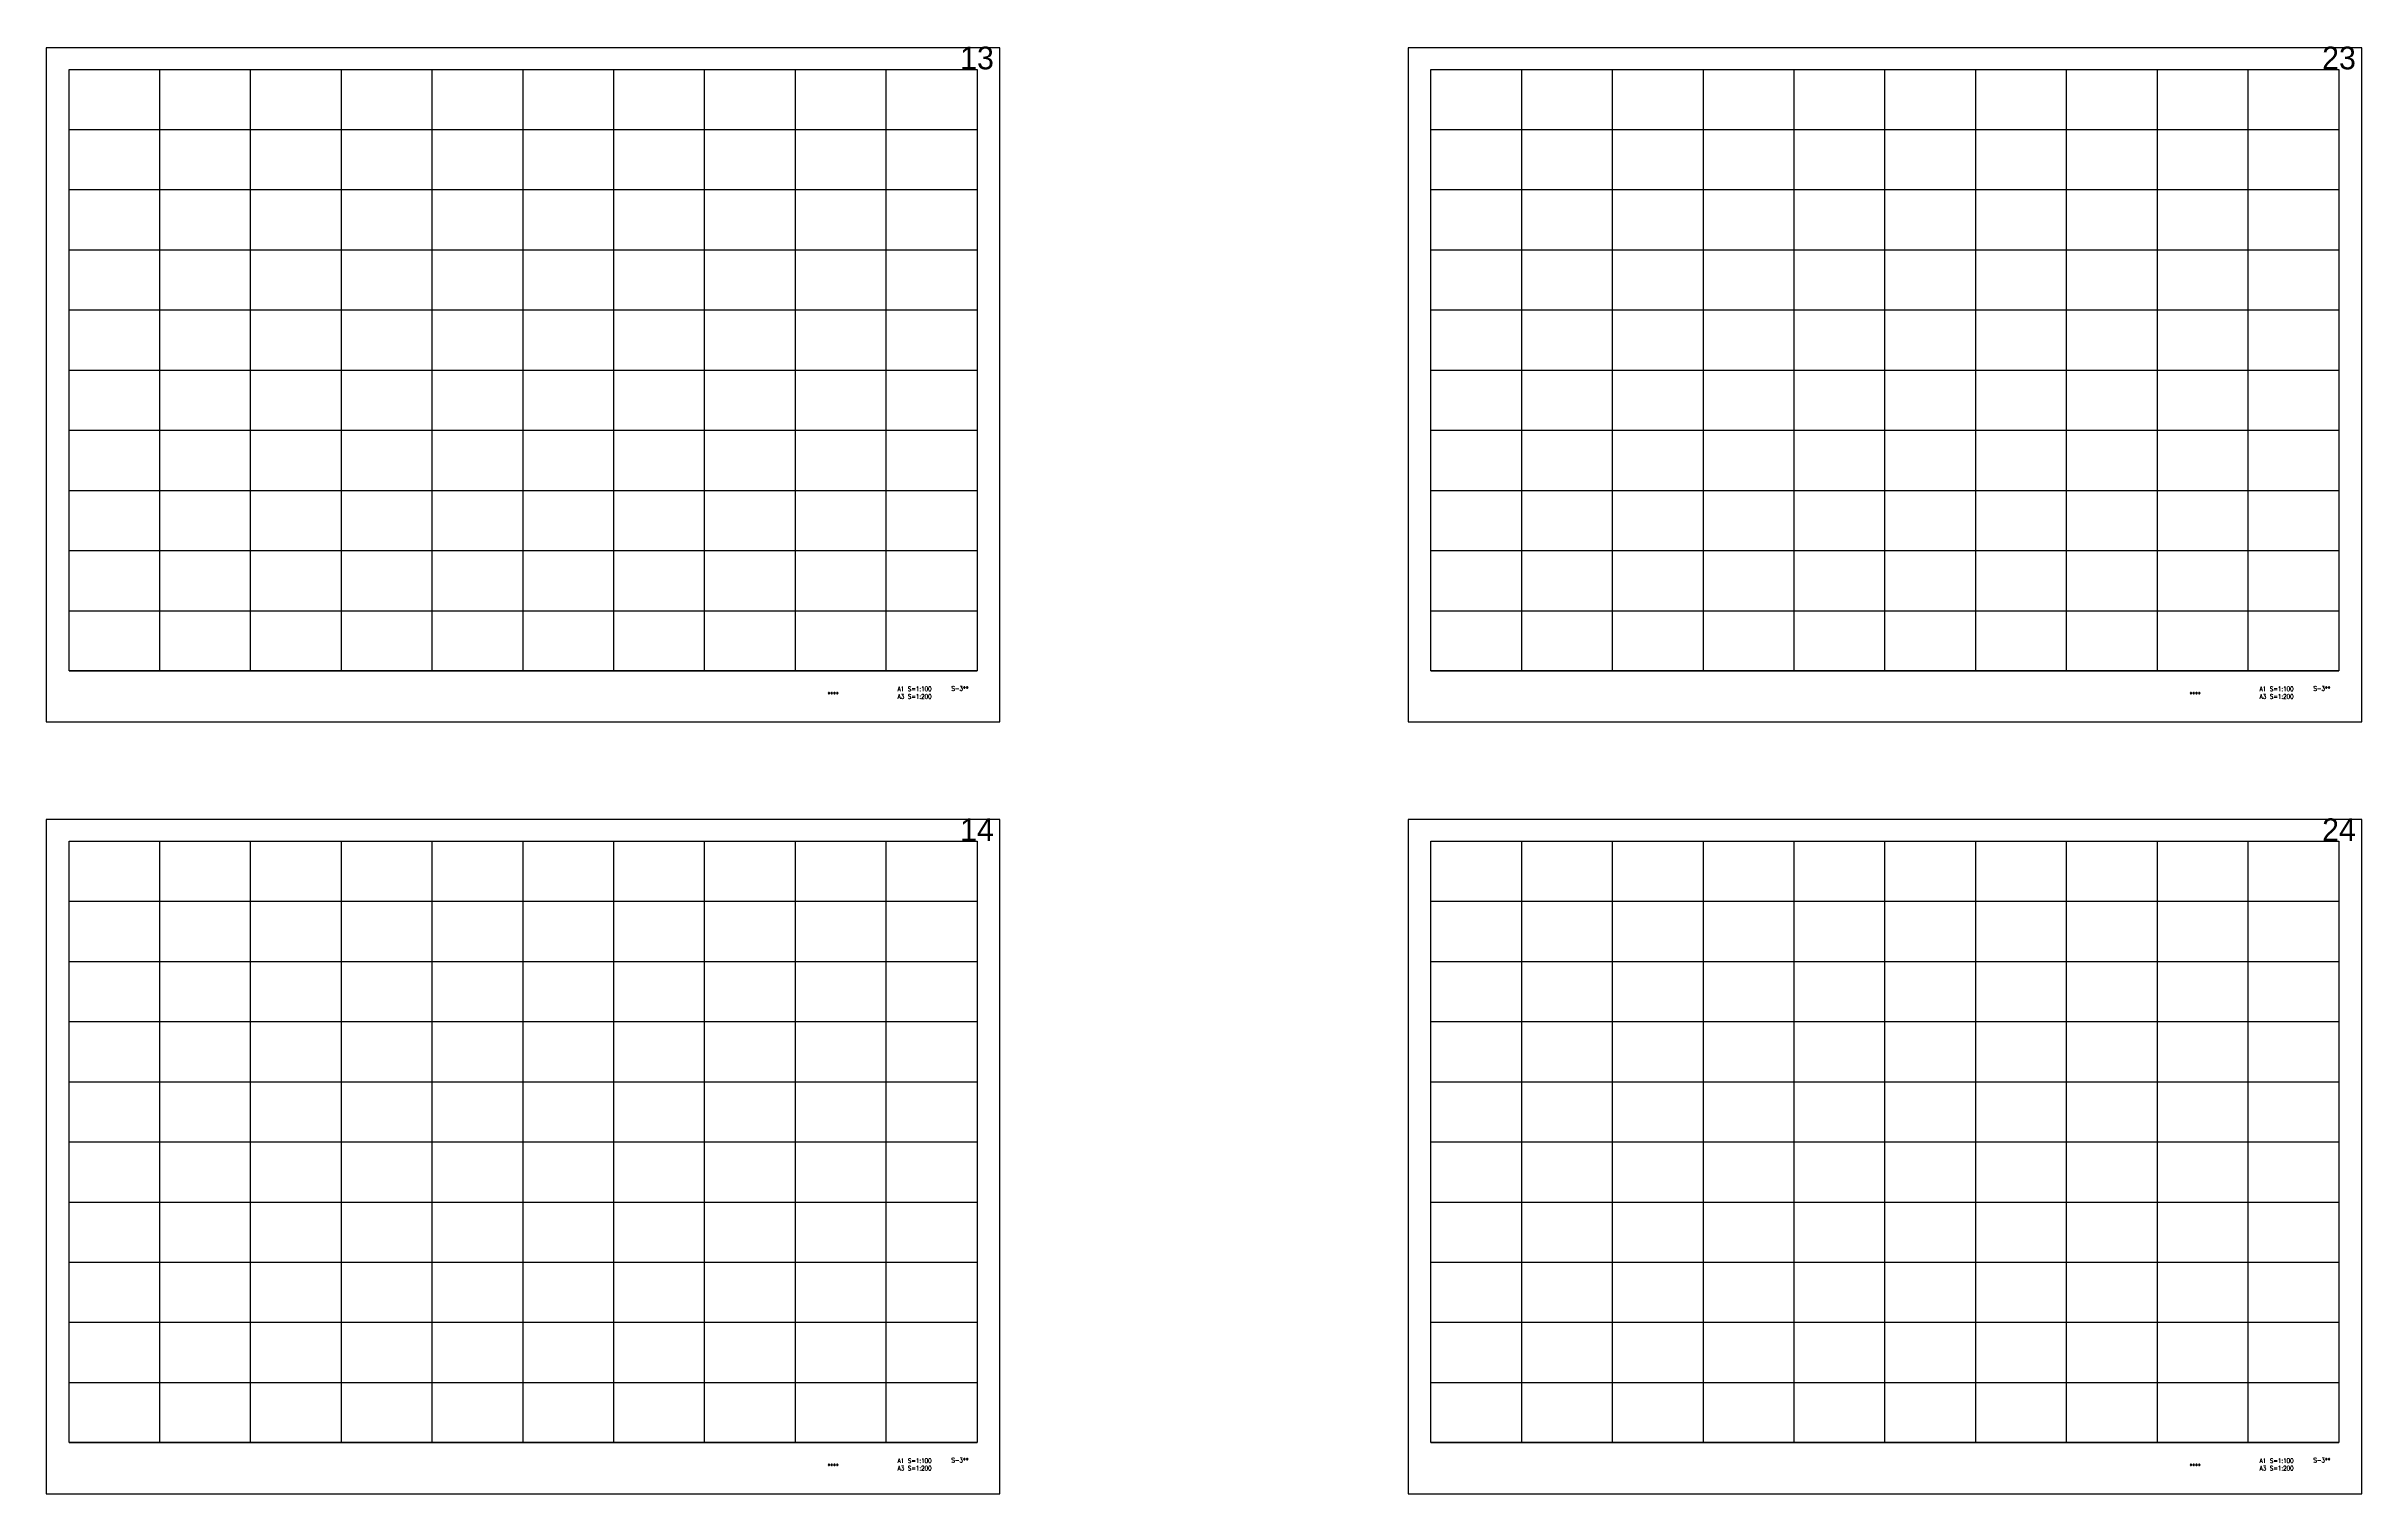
# Model space of a CAD drawing. Extents: x -668440 to 810000, y -1678500 to 210463.
# Drawn here: x 300000 to 810000, y -658500 to -339675 of the extents above; entities that cross this region are included whole.
import ezdxf
from ezdxf.enums import TextEntityAlignment as Align

# ---------------------------------------------------------------- set-up
doc = ezdxf.new("R2010")
doc.units = 0
doc.header["$MEASUREMENT"] = 0
doc.layers.add('99_レイアウト枠', color=251, linetype='CONTINUOUS', plot=False)
doc.layers.add('99_頁番号', color=6, linetype='CONTINUOUS')
doc.styles.add('DRACAD', font='txt', dxfattribs={"width": 0.85, "bigfont": 'extfont2'})
doc.styles.get("Standard").update_dxf_attribs({"font": 'Osaka.ttc'})

msp = doc.modelspace()

# ---------------------------------------------------------------- linework, layer by layer
at = {"layer": '99_レイアウト枠'}
for p, q in [((305000, -477250), (305000, -344750)), ((325000, -477250), (325000, -344750)), ((345000, -477250), (345000, -344750)), ((365000, -477250), (365000, -344750)), ((385000, -477250), (385000, -344750)), ((405000, -477250), (405000, -344750)), ((425000, -477250), (425000, -344750)), ((445000, -477250), (445000, -344750)), ((465000, -477250), (465000, -344750)), ((485000, -477250), (485000, -344750)), ((605000, -477250), (605000, -344750)), ((625000, -477250), (625000, -344750)), ((645000, -477250), (645000, -344750)), ((665000, -477250), (665000, -344750)), ((685000, -477250), (685000, -344750)), ((705000, -477250), (705000, -344750)), ((725000, -477250), (725000, -344750)), ((745000, -477250), (745000, -344750)), ((765000, -477250), (765000, -344750)), ((785000, -477250), (785000, -344750)), ((305000, -358000), (505000, -358000)), ((605000, -358000), (805000, -358000)), ((305000, -371250), (505000, -371250)), ((605000, -371250), (805000, -371250)), ((305000, -384500), (505000, -384500)), ((605000, -384500), (805000, -384500)), ((305000, -397750), (505000, -397750)), ((605000, -397750), (805000, -397750)), ((305000, -411000), (505000, -411000)), ((605000, -411000), (805000, -411000)), ((305000, -424250), (505000, -424250)), ((605000, -424250), (805000, -424250)), ((305000, -437500), (505000, -437500)), ((605000, -437500), (805000, -437500)), ((305000, -450750), (505000, -450750)), ((605000, -450750), (805000, -450750)), ((305000, -464000), (505000, -464000)), ((605000, -464000), (805000, -464000)), ((305000, -477250), (505000, -477250)), ((605000, -477250), (805000, -477250)), ((305000, -647250), (305000, -514750)), ((325000, -647250), (325000, -514750)), ((345000, -647250), (345000, -514750)), ((365000, -647250), (365000, -514750)), ((385000, -647250), (385000, -514750)), ((405000, -647250), (405000, -514750)), ((425000, -647250), (425000, -514750)), ((445000, -647250), (445000, -514750)), ((465000, -647250), (465000, -514750)), ((485000, -647250), (485000, -514750)), ((605000, -647250), (605000, -514750)), ((625000, -647250), (625000, -514750)), ((645000, -647250), (645000, -514750)), ((665000, -647250), (665000, -514750)), ((685000, -647250), (685000, -514750)), ((705000, -647250), (705000, -514750)), ((725000, -647250), (725000, -514750)), ((745000, -647250), (745000, -514750)), ((765000, -647250), (765000, -514750)), ((785000, -647250), (785000, -514750)), ((305000, -528000), (505000, -528000)), ((605000, -528000), (805000, -528000)), ((305000, -541250), (505000, -541250)), ((605000, -541250), (805000, -541250)), ((305000, -554500), (505000, -554500)), ((605000, -554500), (805000, -554500)), ((305000, -567750), (505000, -567750)), ((605000, -567750), (805000, -567750)), ((305000, -581000), (505000, -581000)), ((605000, -581000), (805000, -581000)), ((305000, -594250), (505000, -594250)), ((605000, -594250), (805000, -594250)), ((305000, -607500), (505000, -607500)), ((605000, -607500), (805000, -607500)), ((305000, -620750), (505000, -620750)), ((605000, -620750), (805000, -620750)), ((305000, -634000), (505000, -634000)), ((605000, -634000), (805000, -634000)), ((305000, -647250), (505000, -647250)), ((605000, -647250), (805000, -647250))]:
    msp.add_line(p, q, dxfattribs=at)
for points in [[(300000, -488500), (510000, -488500), (510000, -340000), (300000, -340000)], [(600000, -488500), (810000, -488500), (810000, -340000), (600000, -340000)], [(305000, -344750), (505000, -344750), (505000, -477250), (305000, -477250)], [(605000, -344750), (805000, -344750), (805000, -477250), (605000, -477250)], [(300000, -658500), (510000, -658500), (510000, -510000), (300000, -510000)], [(600000, -658500), (810000, -658500), (810000, -510000), (600000, -510000)], [(305000, -514750), (505000, -514750), (505000, -647250), (305000, -647250)], [(605000, -514750), (805000, -514750), (805000, -647250), (605000, -647250)]]:
    msp.add_lwpolyline(points, close=True, dxfattribs=at)

# ---------------------------------------------------------------- texts
for s, p in [('13', (505000, -344750)), ('23', (805000, -344750)), ('14', (505000, -514750)), ('24', (805000, -514750))]:
    msp.add_text(s, height=5000, dxfattribs=at).set_placement(p, align=Align.CENTER)
at = {"layer": '99_頁番号', "char_height": 1000, "attachment_point": 5, "style": 'DRACAD'}
for s, insert in [('{  ****  }', (472500, -482375)), ('A1 S=1:100^JA3 S=1:200', (491250, -482062.5)), ('{S-3**}', (501250, -481125)), ('{  ****  }', (772500, -482375)), ('A1 S=1:100^JA3 S=1:200', (791250, -482062.5)), ('{S-3**}', (801250, -481125)), ('{  ****  }', (472500, -652375)), ('A1 S=1:100^JA3 S=1:200', (491250, -652062.5)), ('{S-3**}', (501250, -651125)), ('{  ****  }', (772500, -652375)), ('A1 S=1:100^JA3 S=1:200', (791250, -652062.5)), ('{S-3**}', (801250, -651125))]:
    msp.add_mtext(s, dxfattribs=dict(at, insert=insert))

doc.saveas('drawing.dxf')
